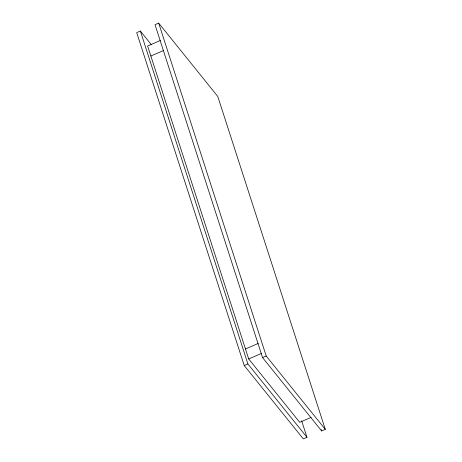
<?xml version="1.0" encoding="UTF-8"?>
<svg xmlns="http://www.w3.org/2000/svg" width="462" height="462" viewBox="0 0 462 462"><rect width="100%" height="100%" fill="white"/><g stroke="black" fill="none" stroke-linecap="round" stroke-linejoin="round"><path stroke-width="0.69" d="M151.19 44.479L140.367 31.041L136.7 32.629L244.225 365.534L303.315 438.9L306.982 437.312L301.657 420.836M158.685 23.1L155.018 24.688L262.549 357.594L321.633 430.959L325.3 429.371L217.775 96.466L158.685 23.1L266.21 356.006L325.3 429.371M160.366 40.506L147.621 46.027L248.695 358.962L299.723 422.32L311.192 417.353M150.843 56.017L163.588 50.491M245.466 348.977L258.212 343.451M248.695 358.962L261.44 353.442M244.225 365.534L247.892 363.946L306.982 437.312M262.549 357.594L266.21 356.006M321.194 429.585L321.633 430.959M140.367 31.041L247.892 363.946"/></g></svg>
